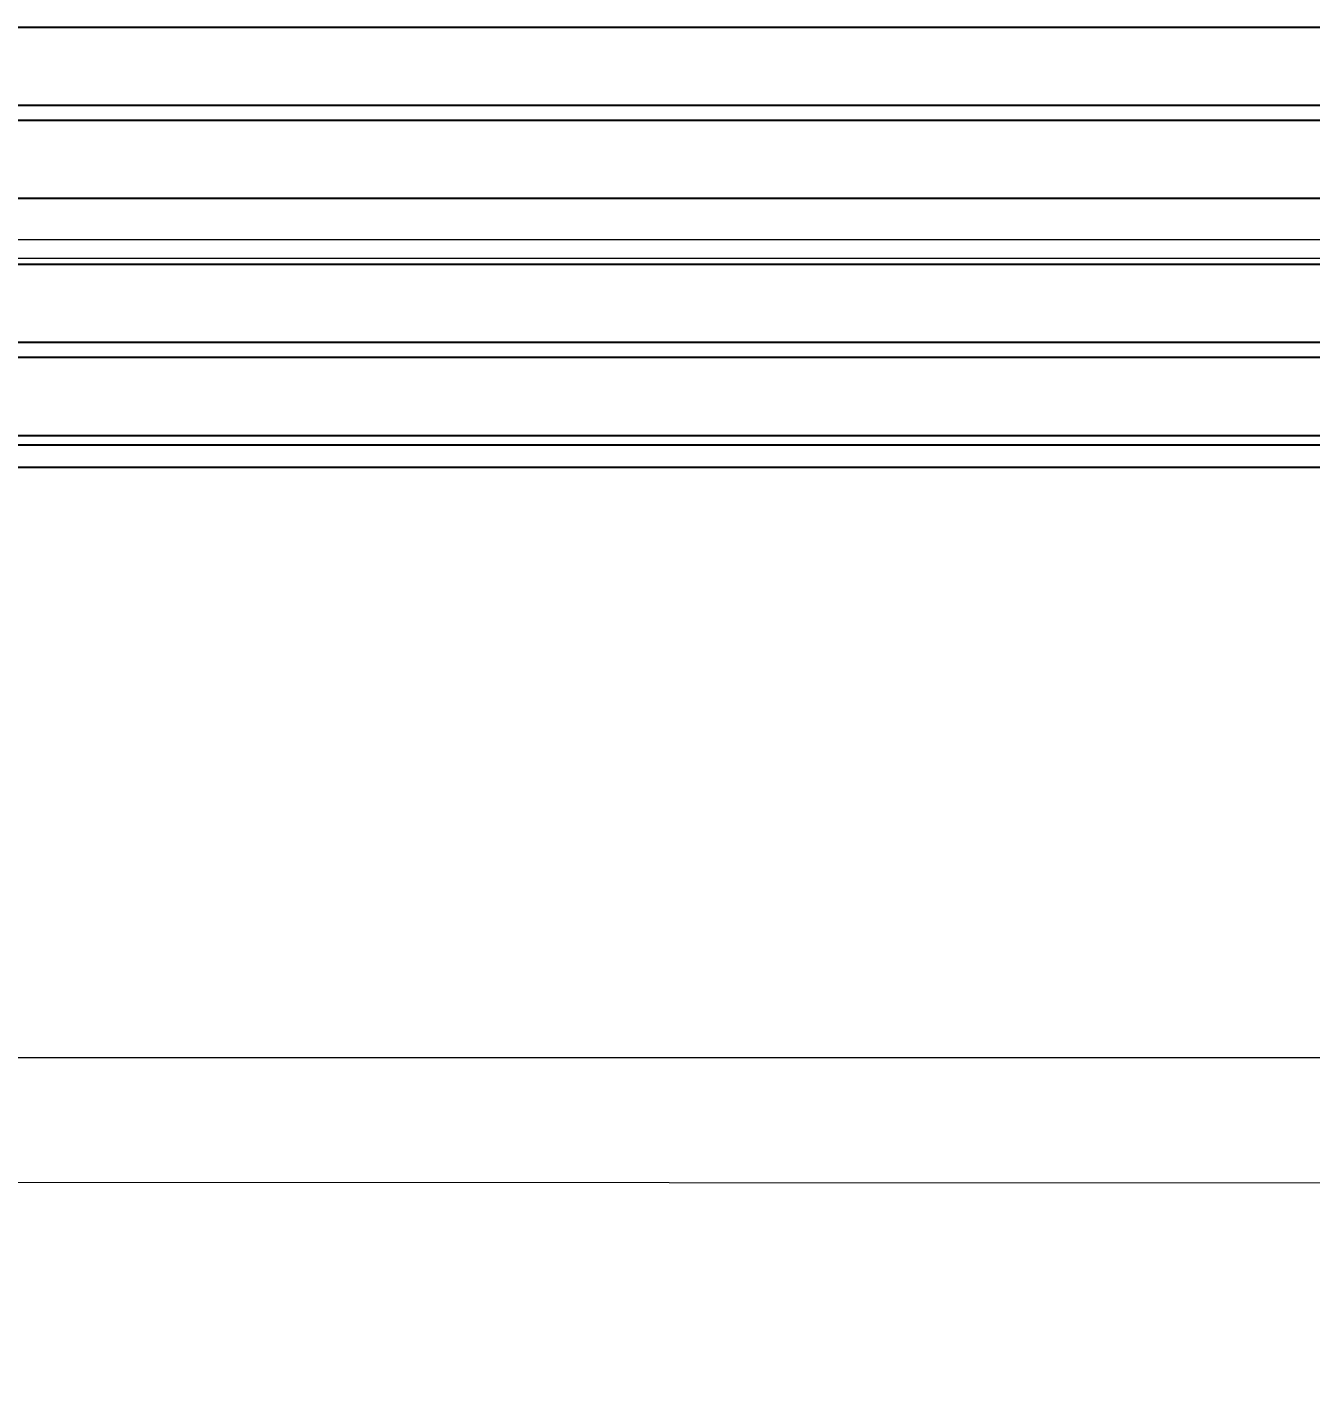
# Model space of a CAD drawing. Header units: feet. Extents: x -21 to 5170, y -254 to 1413.
# Drawn here: x 2118.16 to 2137.21, y 46.06 to 66.21 of the extents above; entities that cross this region are included whole.
import ezdxf
from ezdxf import colors
from ezdxf.entities.mleader import LeaderData, LeaderLine
from ezdxf.lldxf.tags import DXFTag
from ezdxf.math import Vec2, Vec3

# ---------------------------------------------------------------- set-up
doc = ezdxf.new("R2010")
doc.units = ezdxf.units.FT
doc.header["$MEASUREMENT"] = 0
for name, color, linetype in [('ATI CENTER SUPPORT', 7, 'Continuous'), ('DC FEEEDERS', 1, 'Continuous'), ('G-ANNO-TEXT', 1, 'Continuous'), ('PV-AG-DC1', 142, 'DC1'), ('WIRE MANAGEMENT', 4, 'Continuous')]:
    doc.layers.add(name, color=color, linetype=linetype)
doc.styles.add('NEI-A', font='arial.ttf')
tags = doc.linetypes.add('DC1', pattern='A,0.176989,-0.035266,["DC1",NEI-A,S=0.1,R=0,X=0,Y=-0.05],-0.314734,0.176989', length=0.703978).pattern_tags.tags
tags[6] = DXFTag(74, 10)

msp = doc.modelspace()

# ---------------------------------------------------------------- linework, layer by layer
at = {"layer": 'DC FEEEDERS'}
for points in [[(2092.42153, 66.20605), (2327.77006, 66.20605)], [(2092.42153, 65.04605), (2327.77006, 65.04605)], [(2092.42153, 64.8241), (2327.77006, 64.8241)], [(2092.42153, 63.6641), (2327.77006, 63.6641)]]:
    msp.add_lwpolyline(points, dxfattribs=at)
at = {"layer": 'WIRE MANAGEMENT', "color": 4, "linetype": 'Continuous', "lineweight": 18, "elevation": 0.11854, "flags": 128}
msp.add_lwpolyline([(2092.42153, 63.05156), (2327.77006, 63.05156)], dxfattribs=at)

# ---------------------------------------------------------------- leaders
at = {"layer": 'G-ANNO-TEXT'}
ml = msp.add_multileader_mtext('Standard', dxfattribs=at)
ml.set_content('(TYP.) GROUNDING MESSENGER WIRE COPPER CLAD XXX', color=256, style='NEI-A')
ml.set_leader_properties()
ml.build(insert=Vec2(0, 0))
ml.multileader.update_dxf_attribs({"dogleg_length": 0.89968, "arrow_head_size": 3})
ctx = ml.context
ctx.base_point, ctx.char_height, ctx.arrow_head_size, ctx.landing_gap_size, ctx.plane_origin = Vec3(2118.79389, 44.0554, 0.11854), 2, 3, 1.53573, Vec3(2035.46071, 115.41634, 0.11854)
notes = []
notes.append((ctx, [(0, (1, 1, 0), (2117.89421, 44.0554, 0.11854), (1, 0), 0.89968, [(0, [(2104.39376, 62.77349, 0.11854)], 0, [])])]))
ctx.mtext.insert, ctx.mtext.width, ctx.mtext.flow_direction = Vec3(2120.32962, 45.07245, 0.11854), 36.5097681, 5
ctx.mtext.has_bg_fill, ctx.mtext.bg_color, ctx.mtext.bg_scale_factor, ctx.mtext.bg_transparency, ctx.mtext.use_window_bg_color = 1, -1073741824, 1.5, 0, 1
for ctx, leaders in notes:
    for number, flags, end, landing, length, lines in leaders:
        leader = LeaderData()
        leader.index, (leader.has_last_leader_line, leader.has_dogleg_vector, leader.attachment_direction) = number, flags
        leader.last_leader_point, leader.dogleg_vector, leader.dogleg_length = Vec3(end), Vec3(landing), length
        for number, points, colour, breaks in lines:
            line = LeaderLine()
            line.index, line.vertices, line.color, line.breaks = number, Vec3.list(points), colors.encode_raw_color(colour), breaks
            leader.lines.append(line)
        ctx.leaders.append(leader)

# ---------------------------------------------------------------- next in the draw order: linework, layer by layer
at = {"layer": 'ATI CENTER SUPPORT', "color": 8, "linetype": 'Continuous', "lineweight": 15}
msp.add_line((2318.84262, 50.90399), (2101.30049, 50.90399), dxfattribs=at)
msp.add_lwpolyline([(2317.87777, 48.97464), (2102.26535, 49.0547)], dxfattribs=at)
at = {"layer": 'DC FEEEDERS'}
for points in [[(2092.42153, 62.68671), (2327.77006, 62.68671)], [(2092.42153, 61.52671), (2327.77006, 61.52671)], [(2092.42153, 61.30476), (2327.77006, 61.30476)], [(2092.42153, 60.14476), (2327.77006, 60.14476)]]:
    msp.add_lwpolyline(points, dxfattribs=at)
at = {"layer": 'PV-AG-DC1', "flags": 128}
for points in [[(2092.42153, 60.00291), (2327.77006, 60.00291)], [(2092.42153, 59.67045), (2327.77006, 59.67045)]]:
    msp.add_lwpolyline(points, dxfattribs=at)
at = {"layer": 'WIRE MANAGEMENT', "color": 4, "linetype": 'Continuous', "lineweight": 18, "elevation": 0.11854, "flags": 128}
msp.add_lwpolyline([(2092.42153, 62.77349), (2327.77006, 62.77349)], dxfattribs=at)

doc.saveas('drawing.dxf')
